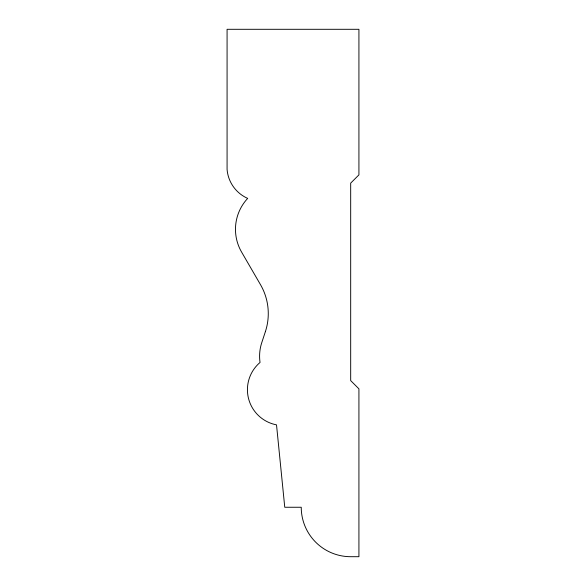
<?xml version="1.0" encoding="UTF-8"?>
<svg xmlns="http://www.w3.org/2000/svg" width="586" height="586" viewBox="0 0 586 586"><rect width="100%" height="100%" fill="white"/><g stroke="black" fill="none" stroke-linecap="round" stroke-linejoin="round"><path stroke-width="0.88" d="M265.377 331.661L261.774 342.605A43.467 43.467 0 0 0 260.038 362.463A35.761 35.761 0 0 0 276.519 424.85L284.759 507.256L301.241 507.256A49.444 49.444 0 0 0 350.684 556.7L358.925 556.7L358.925 388.848L350.684 380.607L350.684 183.118L358.925 174.877L358.925 29.3L227.075 29.3L227.075 169.391A34.699 34.699 0 0 0 247.68 198.39A45.32 45.32 0 0 0 241.593 252.068L260.492 284.664A57.684 57.684 0 0 1 265.377 331.661"/></g></svg>
